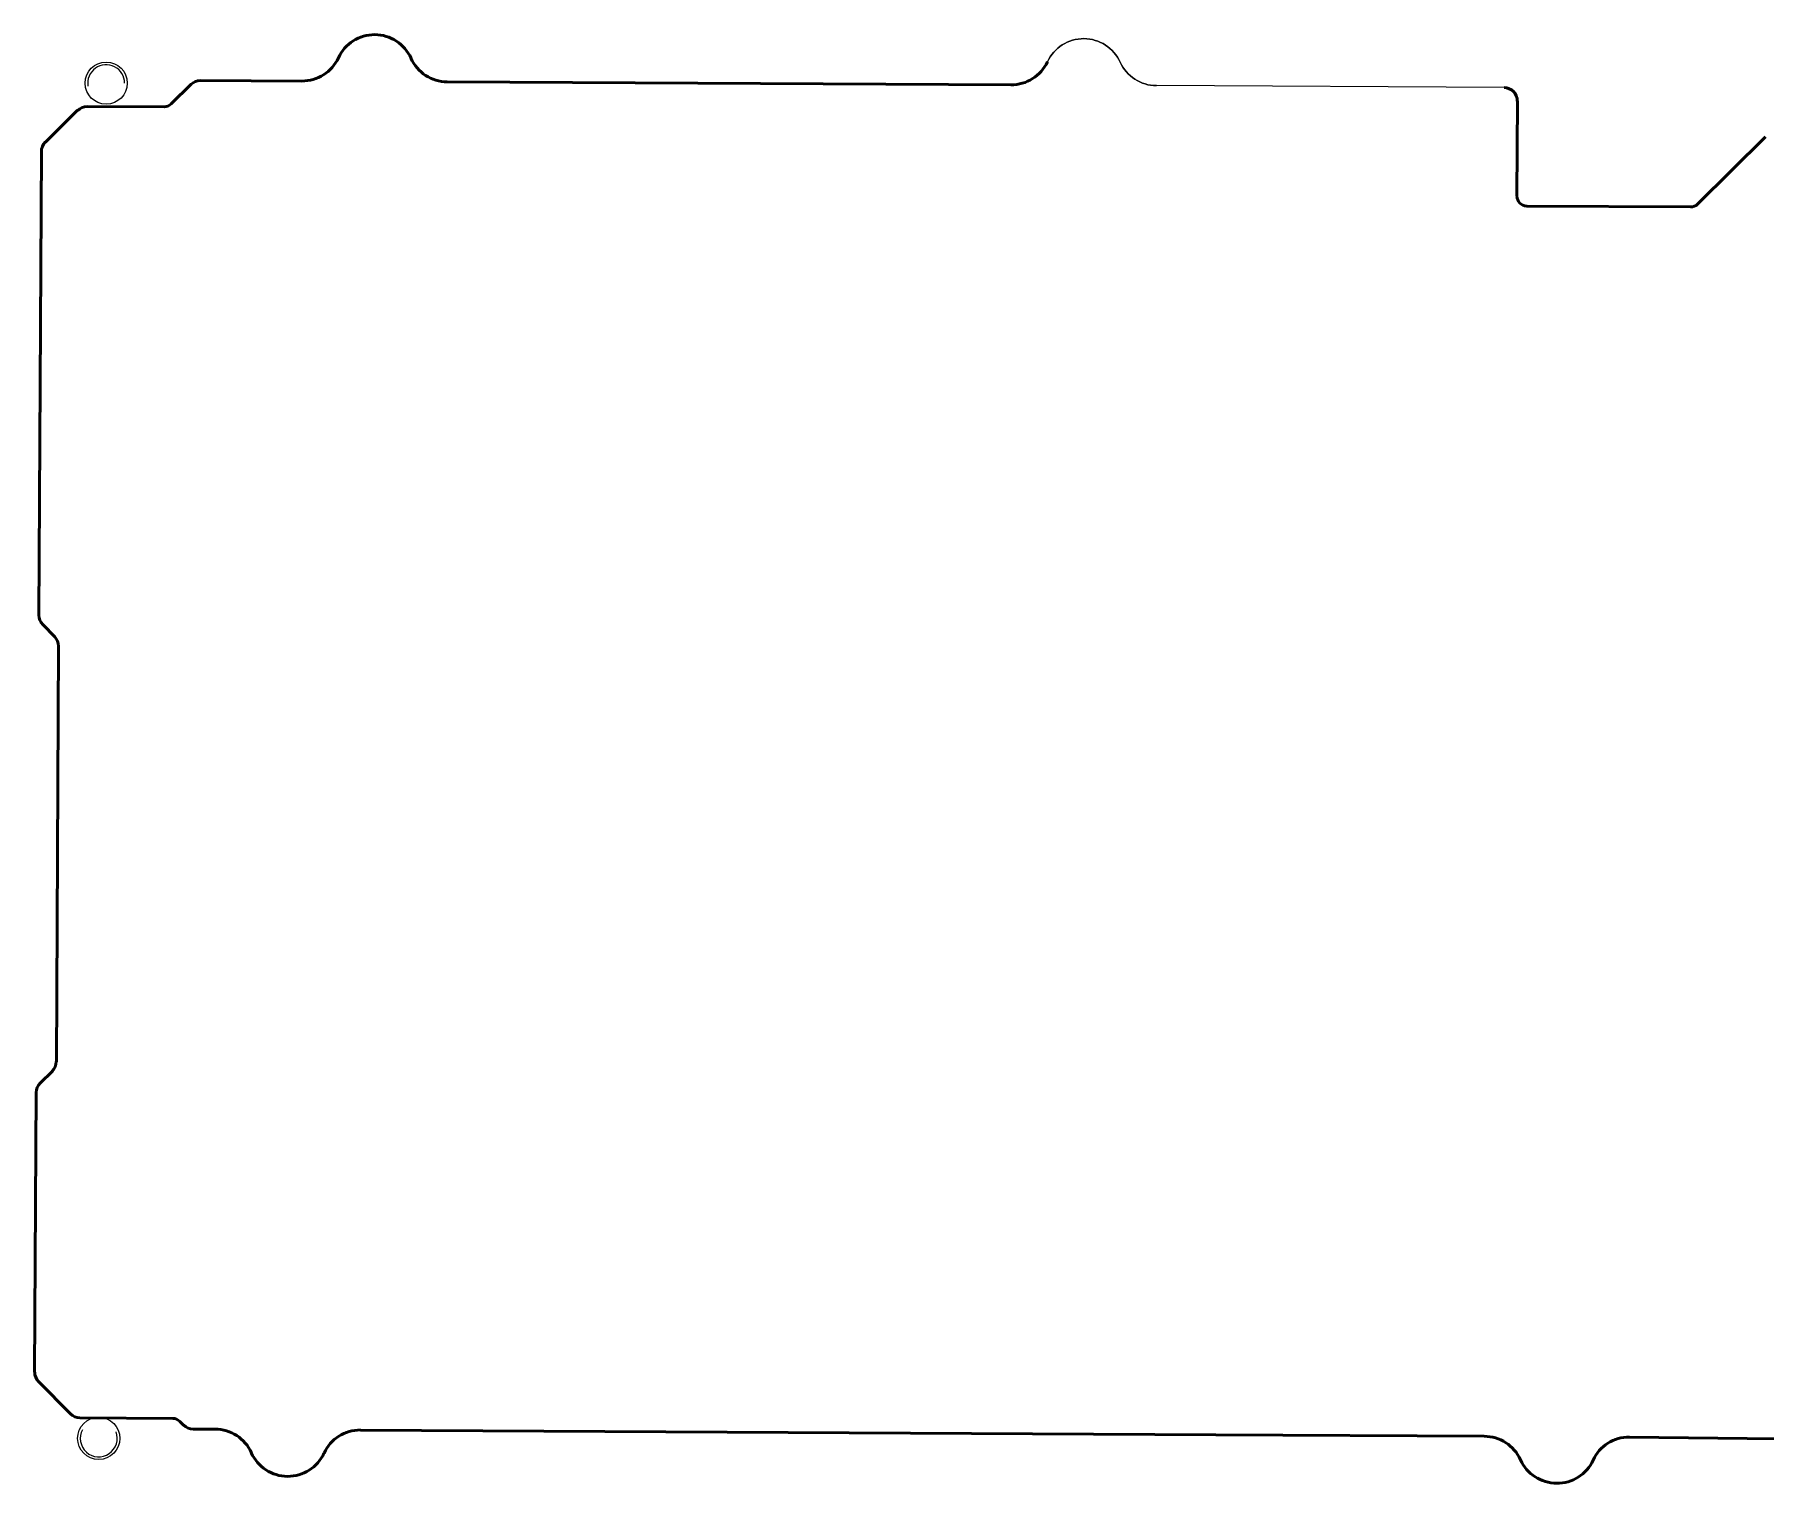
# Model space of a CAD drawing. Header units: centimetres. Extents: x -11 to 276, y 107 to 217.
# Drawn here: x -10.7 to 119.6, y 107.6 to 216.6 of the extents above; entities that cross this region are included whole.
import ezdxf

# ---------------------------------------------------------------- set-up
doc = ezdxf.new("R2010")
doc.units = ezdxf.units.CM
doc.header["$MEASUREMENT"] = 0
doc.layers.add('PLATE_Sketch10', color=7, linetype='Continuous')
doc.layers.add('Visible', color=7, linetype='Continuous', lineweight=50)

msp = doc.modelspace()

# ---------------------------------------------------------------- linework, layer by layer
for p, q in [((12.19, 214.87, -2.81), (12.19, 214.87, -3.22)), ((12.19, 214.87, -2.81), (12.19, 214.87, -3.22)), ((12.19, 214.87, -2.81), (12.19, 214.87, -3.22)), ((12.19, 214.87, -2.81), (12.19, 214.87, -3.22)), ((17.66, 214.83, -2.81), (17.66, 214.83, -3.22)), ((17.66, 214.83, -2.81), (17.66, 214.83, -3.22)), ((17.66, 214.83, -2.81), (17.66, 214.83, -3.22)), ((17.66, 214.83, -2.81), (17.66, 214.83, -3.22)), ((65.58, 214.57, -2.81), (65.58, 214.57, -3.22)), ((65.58, 214.57, -2.81), (65.58, 214.57, -3.22)), ((71.05, 214.54, -2.81), (71.05, 214.54, -3.22)), ((71.05, 214.54, -2.81), (71.05, 214.54, -3.22)), ((1.1, 212.88, -2.81), (-0.4, 211.39, -2.81)), ((1.1, 212.88, -2.81), (-0.4, 211.39, -2.81)), ((1.1, 212.88, -3.22), (-0.4, 211.39, -3.22)), ((1.1, 212.88, -2.81), (-0.4, 211.39, -2.81)), ((1.1, 212.88, -3.22), (-0.4, 211.39, -3.22)), ((1.1, 212.88, -2.81), (1.1, 212.88, -3.22)), ((1.1, 212.88, -2.81), (1.1, 212.88, -3.22)), ((1.1, 212.88, -2.81), (1.1, 212.88, -3.22)), ((1.1, 212.88, -2.81), (1.1, 212.88, -3.22)), ((9.44, 213.12, -2.81), (1.81, 213.17, -2.81)), ((9.44, 213.12, -2.81), (1.81, 213.17, -2.81)), ((1.81, 213.17, -2.81), (1.81, 213.17, -3.22)), ((9.44, 213.12, -3.22), (1.81, 213.17, -3.22)), ((9.44, 213.12, -2.81), (1.81, 213.17, -2.81)), ((1.81, 213.17, -2.81), (1.81, 213.17, -3.22)), ((9.44, 213.12, -3.22), (1.81, 213.17, -3.22)), ((1.81, 213.17, -2.81), (1.81, 213.17, -3.22)), ((1.81, 213.17, -2.81), (1.81, 213.17, -3.22)), ((9.44, 213.12, -2.81), (9.44, 213.12, -3.22)), ((9.44, 213.12, -2.81), (9.44, 213.12, -3.22)), ((9.44, 213.12, -2.81), (9.44, 213.12, -3.22)), ((9.44, 213.12, -2.81), (9.44, 213.12, -3.22)), ((38.96, 212.96, -2.81), (20.39, 213.06, -2.81)), ((62.84, 212.83, -2.81), (20.39, 213.06, -2.81)), ((20.39, 213.06, -2.81), (20.39, 213.06, -3.22)), ((62.84, 212.83, -3.22), (20.39, 213.06, -3.22)), ((38.96, 212.96, -2.81), (20.39, 213.06, -2.81)), ((20.39, 213.06, -2.81), (20.39, 213.06, -3.22)), ((38.96, 212.96, -3.22), (20.39, 213.06, -3.22)), ((20.39, 213.06, -2.81), (20.39, 213.06, -3.22)), ((20.39, 213.06, -2.81), (20.39, 213.06, -3.22)), ((38.96, 212.96, -2.81), (38.96, 212.96, -3.22)), ((62.84, 212.83, -2.81), (62.84, 212.83, -3.22)), ((62.84, 212.83, -2.81), (62.84, 212.83, -3.22)), ((99.97, 212.63, -2.81), (73.78, 212.77, -2.81)), ((73.78, 212.77, -2.81), (73.78, 212.77, -3.22)), ((99.97, 212.63, -2.81), (73.78, 212.77, -2.81)), ((73.78, 212.77, -2.81), (73.78, 212.77, -3.22)), ((99.97, 212.63, -3.22), (73.78, 212.77, -3.22)), ((99.97, 212.63, -2.81), (99.97, 212.63, -3.22)), ((99.97, 212.63, -2.81), (99.97, 212.63, -3.22)), ((99.97, 212.63, -2.81), (99.97, 212.63, -3.22)), ((-0.93, 211.18, -2.81), (-6.73, 211.21, -2.81)), ((-0.93, 211.18, -2.81), (-6.73, 211.21, -2.81)), ((-6.73, 211.21, -2.81), (-6.73, 211.21, -3.22)), ((-0.93, 211.18, -3.22), (-6.73, 211.21, -3.22)), ((-0.93, 211.18, -2.81), (-6.73, 211.21, -2.81)), ((-6.73, 211.21, -2.81), (-6.73, 211.21, -3.22)), ((-0.93, 211.18, -3.22), (-6.73, 211.21, -3.22)), ((-6.73, 211.21, -2.81), (-6.73, 211.21, -3.22)), ((-6.73, 211.21, -2.81), (-6.73, 211.21, -3.22)), ((-0.93, 211.18, -2.81), (-0.93, 211.18, -3.22)), ((-0.93, 211.18, -2.81), (-0.93, 211.18, -3.22)), ((-0.93, 211.18, -2.81), (-0.93, 211.18, -3.22)), ((-0.93, 211.18, -2.81), (-0.93, 211.18, -3.22)), ((-0.4, 211.39, -2.81), (-0.4, 211.39, -3.22)), ((-0.4, 211.39, -2.81), (-0.4, 211.39, -3.22)), ((-0.4, 211.39, -2.81), (-0.4, 211.39, -3.22)), ((-0.4, 211.39, -2.81), (-0.4, 211.39, -3.22)), ((100.93, 204.47, -2.81), (100.97, 211.62, -2.81)), ((100.93, 204.47, -2.81), (100.97, 211.62, -2.81)), ((100.93, 204.47, -3.22), (100.97, 211.62, -3.22)), ((100.93, 204.47, -2.81), (100.97, 211.62, -2.81)), ((100.93, 204.47, -3.22), (100.97, 211.62, -3.22)), ((100.97, 211.62, -2.81), (100.97, 211.62, -3.22)), ((100.97, 211.62, -2.81), (100.97, 211.62, -3.22)), ((100.97, 211.62, -2.81), (100.97, 211.62, -3.22)), ((100.97, 211.62, -2.81), (100.97, 211.62, -3.22)), ((-9.87, 208.51, -2.81), (-7.44, 210.92, -2.81)), ((-9.87, 208.51, -2.81), (-7.44, 210.92, -2.81)), ((-9.87, 208.51, -3.22), (-7.44, 210.92, -3.22)), ((-9.87, 208.51, -2.81), (-7.44, 210.92, -2.81)), ((-9.87, 208.51, -3.22), (-7.44, 210.92, -3.22)), ((-7.44, 210.92, -2.81), (-7.44, 210.92, -3.22)), ((-7.44, 210.92, -2.81), (-7.44, 210.92, -3.22)), ((-7.44, 210.92, -2.81), (-7.44, 210.92, -3.22)), ((-7.44, 210.92, -2.81), (-7.44, 210.92, -3.22)), ((-9.87, 208.51, -2.81), (-9.87, 208.51, -3.22)), ((-9.87, 208.51, -2.81), (-9.87, 208.51, -3.22)), ((-9.87, 208.51, -2.81), (-9.87, 208.51, -3.22)), ((-9.87, 208.51, -2.81), (-9.87, 208.51, -3.22)), ((114.53, 203.86, -2.81), (119.64, 208.91, -2.81)), ((114.53, 203.86, -2.81), (119.64, 208.91, -2.81)), ((114.53, 203.86, -3.22), (119.64, 208.91, -3.22)), ((114.53, 203.86, -2.81), (119.64, 208.91, -2.81)), ((114.53, 203.86, -3.22), (119.64, 208.91, -3.22)), ((119.64, 208.91, -2.81), (119.64, 208.91, -3.22)), ((119.64, 208.91, -2.81), (119.64, 208.91, -3.22)), ((-10.17, 207.8, -2.81), (-10.36, 172.92, -2.81)), ((-10.17, 207.8, -2.81), (-10.36, 172.92, -2.81)), ((-10.17, 207.8, -3.22), (-10.36, 172.92, -3.22)), ((-10.17, 207.8, -2.81), (-10.36, 172.92, -2.81)), ((-10.17, 207.8, -3.22), (-10.36, 172.92, -3.22)), ((-10.17, 207.8, -2.81), (-10.17, 207.8, -3.22)), ((-10.17, 207.8, -2.81), (-10.17, 207.8, -3.22)), ((-10.17, 207.8, -2.81), (-10.17, 207.8, -3.22)), ((-10.17, 207.8, -2.81), (-10.17, 207.8, -3.22)), ((100.93, 204.47, -2.81), (100.93, 204.47, -3.22)), ((100.93, 204.47, -2.81), (100.93, 204.47, -3.22)), ((100.93, 204.47, -2.81), (100.93, 204.47, -3.22)), ((100.93, 204.47, -2.81), (100.93, 204.47, -3.22)), ((114, 203.64, -2.81), (101.68, 203.71, -2.81)), ((114, 203.64, -2.81), (101.68, 203.71, -2.81)), ((101.68, 203.71, -2.81), (101.68, 203.71, -3.22)), ((114, 203.64, -3.22), (101.68, 203.71, -3.22)), ((114, 203.64, -2.81), (101.68, 203.71, -2.81)), ((101.68, 203.71, -2.81), (101.68, 203.71, -3.22)), ((114, 203.64, -3.22), (101.68, 203.71, -3.22)), ((101.68, 203.71, -2.81), (101.68, 203.71, -3.22)), ((101.68, 203.71, -2.81), (101.68, 203.71, -3.22)), ((114, 203.64, -2.81), (114, 203.64, -3.22)), ((114, 203.64, -2.81), (114, 203.64, -3.22)), ((114, 203.64, -2.81), (114, 203.64, -3.22)), ((114, 203.64, -2.81), (114, 203.64, -3.22)), ((114.53, 203.86, -2.81), (114.53, 203.86, -3.22)), ((114.53, 203.86, -2.81), (114.53, 203.86, -3.22)), ((114.53, 203.86, -2.81), (114.53, 203.86, -3.22)), ((114.53, 203.86, -2.81), (114.53, 203.86, -3.22)), ((-10.36, 172.92, -2.81), (-10.36, 172.92, -3.22)), ((-10.36, 172.92, -2.81), (-10.36, 172.92, -3.22)), ((-10.36, 172.92, -2.81), (-10.36, 172.92, -3.22)), ((-10.36, 172.92, -2.81), (-10.36, 172.92, -3.22)), ((-10.07, 172.21, -2.81), (-9.16, 171.29, -2.81)), ((-10.07, 172.21, -2.81), (-10.07, 172.21, -3.22)), ((-10.07, 172.21, -2.81), (-10.07, 172.21, -3.22)), ((-10.07, 172.21, -2.81), (-9.16, 171.29, -2.81)), ((-10.07, 172.21, -3.22), (-9.16, 171.29, -3.22)), ((-10.07, 172.21, -2.81), (-10.07, 172.21, -3.22)), ((-10.07, 172.21, -2.81), (-9.16, 171.29, -2.81)), ((-10.07, 172.21, -3.22), (-9.16, 171.29, -3.22)), ((-10.07, 172.21, -2.81), (-10.07, 172.21, -3.22)), ((-9.16, 171.29, -2.81), (-9.16, 171.29, -3.22)), ((-9.16, 171.29, -2.81), (-9.16, 171.29, -3.22)), ((-9.16, 171.29, -2.81), (-9.16, 171.29, -3.22)), ((-9.16, 171.29, -2.81), (-9.16, 171.29, -3.22)), ((-8.87, 170.57, -2.81), (-9.04, 139.3, -2.81)), ((-8.87, 170.57, -2.81), (-9.04, 139.3, -2.81)), ((-8.87, 170.57, -3.22), (-9.04, 139.3, -3.22)), ((-8.87, 170.57, -2.81), (-9.04, 139.3, -2.81)), ((-8.87, 170.57, -3.22), (-9.04, 139.3, -3.22)), ((-8.87, 170.57, -2.81), (-8.87, 170.57, -3.22)), ((-8.87, 170.57, -2.81), (-8.87, 170.57, -3.22)), ((-8.87, 170.57, -2.81), (-8.87, 170.57, -3.22)), ((-8.87, 170.57, -2.81), (-8.87, 170.57, -3.22)), ((-9.34, 138.6, -2.81), (-10.26, 137.68, -2.81)), ((-9.34, 138.6, -2.81), (-10.26, 137.68, -2.81)), ((-9.34, 138.6, -3.22), (-10.26, 137.68, -3.22)), ((-9.34, 138.6, -2.81), (-10.26, 137.68, -2.81)), ((-9.34, 138.6, -3.22), (-10.26, 137.68, -3.22)), ((-9.34, 138.6, -2.81), (-9.34, 138.6, -3.22)), ((-9.34, 138.6, -2.81), (-9.34, 138.6, -3.22)), ((-9.34, 138.6, -2.81), (-9.34, 138.6, -3.22)), ((-9.34, 138.6, -2.81), (-9.34, 138.6, -3.22)), ((-9.04, 139.3, -2.81), (-9.04, 139.3, -3.22)), ((-9.04, 139.3, -2.81), (-9.04, 139.3, -3.22)), ((-9.04, 139.3, -2.81), (-9.04, 139.3, -3.22)), ((-9.04, 139.3, -2.81), (-9.04, 139.3, -3.22)), ((-10.56, 136.98, -2.81), (-10.68, 115.94, -2.81)), ((-10.56, 136.98, -2.81), (-10.68, 115.94, -2.81)), ((-10.56, 136.98, -3.22), (-10.68, 115.94, -3.22)), ((-10.56, 136.98, -2.81), (-10.68, 115.94, -2.81)), ((-10.56, 136.98, -3.22), (-10.68, 115.94, -3.22)), ((-10.56, 136.98, -2.81), (-10.56, 136.98, -3.22)), ((-10.56, 136.98, -2.81), (-10.56, 136.98, -3.22)), ((-10.56, 136.98, -2.81), (-10.56, 136.98, -3.22)), ((-10.56, 136.98, -2.81), (-10.56, 136.98, -3.22)), ((-10.26, 137.68, -2.81), (-10.26, 137.68, -3.22)), ((-10.26, 137.68, -2.81), (-10.26, 137.68, -3.22)), ((-10.26, 137.68, -2.81), (-10.26, 137.68, -3.22)), ((-10.26, 137.68, -2.81), (-10.26, 137.68, -3.22)), ((-10.68, 115.94, -2.81), (-10.68, 115.94, -3.22)), ((-10.68, 115.94, -2.81), (-10.68, 115.94, -3.22)), ((-10.68, 115.94, -2.81), (-10.68, 115.94, -3.22)), ((-10.68, 115.94, -2.81), (-10.68, 115.94, -3.22)), ((-7.98, 112.79, -2.81), (-10.39, 115.23, -2.81)), ((-10.39, 115.23, -2.81), (-10.39, 115.23, -3.22)), ((-10.39, 115.23, -2.81), (-10.39, 115.23, -3.22)), ((-7.98, 112.79, -2.81), (-10.39, 115.23, -2.81)), ((-10.39, 115.23, -2.81), (-10.39, 115.23, -3.22)), ((-7.98, 112.79, -3.22), (-10.39, 115.23, -3.22)), ((-7.98, 112.79, -2.81), (-10.39, 115.23, -2.81)), ((-10.39, 115.23, -2.81), (-10.39, 115.23, -3.22)), ((-7.98, 112.79, -3.22), (-10.39, 115.23, -3.22)), ((-7.98, 112.79, -2.81), (-7.98, 112.79, -3.22)), ((-7.98, 112.79, -2.81), (-7.98, 112.79, -3.22)), ((-7.98, 112.79, -2.81), (-7.98, 112.79, -3.22)), ((-7.98, 112.79, -2.81), (-7.98, 112.79, -3.22)), ((-7.27, 112.49, -2.81), (-0.27, 112.45, -2.81)), ((-7.27, 112.49, -2.81), (-7.27, 112.49, -3.22)), ((-7.27, 112.49, -2.81), (-7.27, 112.49, -3.22)), ((-7.27, 112.49, -2.81), (-0.27, 112.45, -2.81)), ((-7.27, 112.49, -3.22), (-0.27, 112.45, -3.22)), ((-7.27, 112.49, -2.81), (-7.27, 112.49, -3.22)), ((-7.27, 112.49, -2.81), (-0.27, 112.45, -2.81)), ((-7.27, 112.49, -3.22), (-0.27, 112.45, -3.22)), ((-7.27, 112.49, -2.81), (-7.27, 112.49, -3.22)), ((-0.27, 112.45, -2.81), (-0.27, 112.45, -3.22)), ((-0.27, 112.45, -2.81), (-0.27, 112.45, -3.22)), ((-0.27, 112.45, -2.81), (-0.27, 112.45, -3.22)), ((-0.27, 112.45, -2.81), (-0.27, 112.45, -3.22)), ((0.26, 112.23, -2.81), (0.54, 111.94, -2.81)), ((0.26, 112.23, -2.81), (0.26, 112.23, -3.22)), ((0.26, 112.23, -2.81), (0.26, 112.23, -3.22)), ((0.26, 112.23, -2.81), (0.54, 111.94, -2.81)), ((0.26, 112.23, -3.22), (0.54, 111.94, -3.22)), ((0.26, 112.23, -2.81), (0.26, 112.23, -3.22)), ((0.26, 112.23, -2.81), (0.54, 111.94, -2.81)), ((0.26, 112.23, -3.22), (0.54, 111.94, -3.22)), ((0.26, 112.23, -2.81), (0.26, 112.23, -3.22)), ((0.54, 111.94, -2.81), (0.54, 111.94, -3.22)), ((0.54, 111.94, -2.81), (0.54, 111.94, -3.22)), ((0.54, 111.94, -2.81), (0.54, 111.94, -3.22)), ((0.54, 111.94, -2.81), (0.54, 111.94, -3.22)), ((1.25, 111.64, -2.81), (2.91, 111.63, -2.81)), ((1.25, 111.64, -2.81), (1.25, 111.64, -3.22)), ((1.25, 111.64, -2.81), (1.25, 111.64, -3.22)), ((1.25, 111.64, -2.81), (2.91, 111.63, -2.81)), ((1.25, 111.64, -3.22), (2.91, 111.63, -3.22)), ((1.25, 111.64, -2.81), (1.25, 111.64, -3.22)), ((1.25, 111.64, -2.81), (2.91, 111.63, -2.81)), ((1.25, 111.64, -3.22), (2.91, 111.63, -3.22)), ((1.25, 111.64, -2.81), (1.25, 111.64, -3.22)), ((2.91, 111.63, -2.81), (2.91, 111.63, -3.22)), ((2.91, 111.63, -2.81), (2.91, 111.63, -3.22)), ((2.91, 111.63, -2.81), (2.91, 111.63, -3.22)), ((2.91, 111.63, -2.81), (2.91, 111.63, -3.22)), ((13.86, 111.57, -2.81), (25.56, 111.51, -2.81)), ((13.86, 111.57, -2.81), (13.86, 111.57, -3.22)), ((13.86, 111.57, -2.81), (13.86, 111.57, -3.22)), ((13.86, 111.57, -2.81), (78.26, 111.22, -2.81)), ((13.86, 111.57, -3.22), (78.26, 111.22, -3.22)), ((13.86, 111.57, -2.81), (13.86, 111.57, -3.22)), ((13.86, 111.57, -2.81), (25.56, 111.51, -2.81)), ((13.86, 111.57, -3.22), (25.56, 111.51, -3.22)), ((13.86, 111.57, -2.81), (13.86, 111.57, -3.22)), ((25.56, 111.51, -2.81), (25.56, 111.51, -3.22)), ((78.26, 111.22, -2.81), (98.47, 111.11, -2.81)), ((78.26, 111.22, -2.81), (98.47, 111.11, -2.81)), ((78.26, 111.22, -3.22), (98.47, 111.11, -3.22)), ((78.26, 111.22, -2.81), (78.26, 111.22, -3.22)), ((78.26, 111.22, -2.81), (98.47, 111.11, -2.81)), ((78.26, 111.22, -3.22), (98.47, 111.11, -3.22)), ((78.26, 111.22, -2.81), (78.26, 111.22, -3.22)), ((78.26, 111.22, -2.81), (78.26, 111.22, -3.22)), ((98.47, 111.11, -2.81), (98.47, 111.11, -3.22)), ((98.47, 111.11, -2.81), (98.47, 111.11, -3.22)), ((98.47, 111.11, -2.81), (98.47, 111.11, -3.22)), ((98.47, 111.11, -2.81), (98.47, 111.11, -3.22)), ((109.41, 111.05, -2.81), (109.41, 111.05, -3.22)), ((109.41, 111.05, -2.81), (109.41, 111.05, -3.22)), ((109.41, 111.05, -2.81), (127.13, 110.83, -2.81)), ((109.41, 111.05, -3.22), (127.13, 110.83, -3.22)), ((109.41, 111.05, -2.81), (109.41, 111.05, -3.22)), ((5.64, 109.86, -2.81), (5.64, 109.86, -3.22)), ((5.64, 109.86, -2.81), (5.64, 109.86, -3.22)), ((5.64, 109.86, -2.81), (5.64, 109.86, -3.22)), ((5.64, 109.86, -2.81), (5.64, 109.86, -3.22)), ((11.11, 109.83, -2.81), (11.11, 109.83, -3.22)), ((11.11, 109.83, -2.81), (11.11, 109.83, -3.22)), ((11.11, 109.83, -2.81), (11.11, 109.83, -3.22)), ((11.11, 109.83, -2.81), (11.11, 109.83, -3.22)), ((101.19, 109.34, -2.81), (101.19, 109.34, -3.22)), ((101.19, 109.34, -2.81), (101.19, 109.34, -3.22)), ((101.19, 109.34, -2.81), (101.19, 109.34, -3.22)), ((101.19, 109.34, -2.81), (101.19, 109.34, -3.22)), ((106.66, 109.31, -2.81), (106.66, 109.31, -3.22)), ((106.66, 109.31, -2.81), (106.66, 109.31, -3.22)), ((106.66, 109.31, -2.81), (106.66, 109.31, -3.22)), ((106.66, 109.31, -2.81), (106.66, 109.31, -3.22))]:
    msp.add_line(p, q)
for centre, radius, start, end in [((14.92, 213.6, -2.81), 3.01, 24.3088, 155.0602), ((14.92, 213.6, -2.81), 3.01, 24.3088, 155.0602), ((14.92, 213.6, -2.81), 3.01, 24.3088, 155.0602), ((68.31, 213.3, -2.81), 3.01, 24.3088, 155.0602), ((68.31, 213.3, -2.81), 3.01, 24.3088, 155.0602), ((9.46, 216.13, -2.81), 3.01, 269.6845, 335.0602), ((9.46, 216.13, -2.81), 3.01, 269.6845, 335.0602), ((9.46, 216.13, -2.81), 3.01, 269.6845, 335.0602), ((20.4, 216.07, -2.81), 3.01, 204.3088, 269.6845), ((20.4, 216.07, -2.81), 3.01, 204.3088, 269.6845), ((20.4, 216.07, -2.81), 3.01, 204.3088, 269.6845), ((62.85, 215.84, -2.81), 3.01, 269.6845, 335.0602), ((73.8, 215.78, -2.81), 3.01, 204.3088, 269.6845), ((73.8, 215.78, -2.81), 3.01, 204.3088, 269.6845), ((-0.93, 211.93, -2.81), 0.752, 269.6845, 314.6845), ((-0.93, 211.93, -2.81), 0.752, 269.6845, 314.6845), ((-0.93, 211.93, -2.81), 0.752, 269.6845, 314.6845), ((101.68, 204.46, -2.81), 0.752, 179.6845, 269.6845), ((101.68, 204.46, -2.81), 0.752, 179.6845, 269.6845), ((101.68, 204.46, -2.81), 0.752, 179.6845, 269.6845), ((114, 204.39, -2.81), 0.752, 269.6845, 314.6845), ((114, 204.39, -2.81), 0.752, 269.6845, 314.6845), ((114, 204.39, -2.81), 0.752, 269.6845, 314.6845), ((-9.88, 170.58, -2.81), 1, 359.6845, 44.6845), ((-9.88, 170.58, -2.81), 1, 359.6845, 44.6845), ((-9.88, 170.58, -2.81), 1, 359.6845, 44.6845), ((-10.05, 139.31, -2.81), 1, 314.6845, 359.6845), ((-10.05, 139.31, -2.81), 1, 314.6845, 359.6845), ((-10.05, 139.31, -2.81), 1, 314.6845, 359.6845), ((-0.28, 111.7, -2.81), 0.752, 44.6845, 89.6845), ((-0.28, 111.7, -2.81), 0.752, 44.6845, 89.6845), ((-0.28, 111.7, -2.81), 0.752, 44.6845, 89.6845), ((2.9, 108.63, -2.81), 3.01, 24.3088, 89.6845), ((2.9, 108.63, -2.81), 3.01, 24.3088, 89.6845), ((2.9, 108.63, -2.81), 3.01, 24.3088, 89.6845), ((13.84, 108.57, -2.81), 3.01, 89.6845, 155.0602), ((13.84, 108.57, -2.81), 3.01, 89.6845, 155.0602), ((13.84, 108.57, -2.81), 3.01, 89.6845, 155.0602), ((98.45, 108.1, -2.81), 3.01, 24.3088, 89.6845), ((98.45, 108.1, -2.81), 3.01, 24.3088, 89.6845), ((98.45, 108.1, -2.81), 3.01, 24.3088, 89.6845), ((109.39, 108.04, -2.81), 3.01, 89.6845, 155.0602), ((109.39, 108.04, -2.81), 3.01, 89.6845, 155.0602), ((109.39, 108.04, -2.81), 3.01, 89.6845, 155.0602), ((8.38, 111.1, -2.81), 3.01, 204.3088, 335.0602), ((8.38, 111.1, -2.81), 3.01, 204.3088, 335.0602), ((8.38, 111.1, -2.81), 3.01, 204.3088, 335.0602), ((103.94, 110.58, -2.81), 3.01, 204.3088, 335.0602), ((103.94, 110.58, -2.81), 3.01, 204.3088, 335.0602), ((103.94, 110.58, -2.81), 3.01, 204.3088, 335.0602)]:
    msp.add_arc(centre, radius, start, end)
at = {"extrusion": (0, 0, -1)}
for centre, radius, start, end in [((-14.92, 213.6, 3.22), 3.01, 24.9398, 155.6912), ((-14.92, 213.6, 3.22), 3.01, 24.9398, 155.6912), ((-68.31, 213.3, 3.22), 3.01, 24.9398, 155.6912), ((-9.46, 216.13, 3.22), 3.01, 204.9398, 270.3155), ((-9.46, 216.13, 3.22), 3.01, 204.9398, 270.3155), ((-20.4, 216.07, 3.22), 3.01, 270.3155, 335.6912), ((-20.4, 216.07, 3.22), 3.01, 270.3155, 335.6912), ((-62.85, 215.84, 3.22), 3.01, 204.9398, 270.3155), ((-73.8, 215.78, 3.22), 3.01, 270.3155, 335.6912), ((-1.8, 212.16, 2.81), 1, 45.3155, 90.3155), ((-1.8, 212.16, 2.81), 1, 45.3155, 90.3155), ((-1.8, 212.16, 3.22), 1, 45.3155, 90.3155), ((-99.96, 211.62, 2.81), 1, 90.3155, 180.3155), ((-99.96, 211.62, 2.81), 1, 90.3155, 180.3155), ((-99.96, 211.62, 3.22), 1, 90.3155, 180.3155), ((6.73, 210.2, 2.81), 1, 45.3155, 90.3155), ((6.73, 210.2, 2.81), 1, 45.3155, 90.3155), ((6.73, 210.2, 3.22), 1, 45.3155, 90.3155), ((0.93, 211.93, 3.22), 0.752, 225.3155, 270.3155), ((0.93, 211.93, 3.22), 0.752, 225.3155, 270.3155), ((9.17, 207.8, 2.81), 1, 0.3155, 45.3155), ((9.17, 207.8, 2.81), 1, 0.3155, 45.3155), ((9.17, 207.8, 3.22), 1, 0.3155, 45.3155), ((-101.68, 204.46, 3.22), 0.752, 270.3155, 0.3155), ((-101.68, 204.46, 3.22), 0.752, 270.3155, 0.3155), ((-114, 204.39, 3.22), 0.752, 225.3155, 270.3155), ((-114, 204.39, 3.22), 0.752, 225.3155, 270.3155), ((9.36, 172.91, 2.81), 1, 315.3155, 0.3155), ((9.36, 172.91, 2.81), 1, 315.3155, 0.3155), ((9.36, 172.91, 3.22), 1, 315.3155, 0.3155), ((9.88, 170.58, 3.22), 1, 135.3155, 180.3155), ((9.88, 170.58, 3.22), 1, 135.3155, 180.3155), ((10.05, 139.31, 3.22), 1, 180.3155, 225.3155), ((10.05, 139.31, 3.22), 1, 180.3155, 225.3155), ((9.56, 136.97, 2.81), 1, 0.3155, 45.3155), ((9.56, 136.97, 2.81), 1, 0.3155, 45.3155), ((9.56, 136.97, 3.22), 1, 0.3155, 45.3155), ((9.67, 115.93, 2.81), 1, 315.3155, 0.3155), ((9.67, 115.93, 2.81), 1, 315.3155, 0.3155), ((9.67, 115.93, 3.22), 1, 315.3155, 0.3155), ((7.27, 113.5, 2.81), 1, 270.3155, 315.3155), ((7.27, 113.5, 2.81), 1, 270.3155, 315.3155), ((7.27, 113.5, 3.22), 1, 270.3155, 315.3155), ((0.28, 111.7, 3.22), 0.752, 90.3155, 135.3155), ((0.28, 111.7, 3.22), 0.752, 90.3155, 135.3155), ((-1.26, 112.65, 2.81), 1, 270.3155, 315.3155), ((-1.26, 112.65, 2.81), 1, 270.3155, 315.3155), ((-1.26, 112.65, 3.22), 1, 270.3155, 315.3155), ((-2.9, 108.63, 3.22), 3.01, 90.3155, 155.6912), ((-2.9, 108.63, 3.22), 3.01, 90.3155, 155.6912), ((-13.84, 108.57, 3.22), 3.01, 24.9398, 90.3155), ((-13.84, 108.57, 3.22), 3.01, 24.9398, 90.3155), ((-98.45, 108.1, 3.22), 3.01, 90.3155, 155.6912), ((-98.45, 108.1, 3.22), 3.01, 90.3155, 155.6912), ((-109.39, 108.04, 3.22), 3.01, 24.9398, 90.3155), ((-109.39, 108.04, 3.22), 3.01, 24.9398, 90.3155), ((-8.38, 111.1, 3.22), 3.01, 204.9398, 335.6912), ((-8.38, 111.1, 3.22), 3.01, 204.9398, 335.6912), ((-103.94, 110.58, 3.22), 3.01, 204.9398, 335.6912), ((-103.94, 110.58, 3.22), 3.01, 204.9398, 335.6912)]:
    msp.add_arc(centre, radius, start, end, dxfattribs=at)
at = {"extrusion": (2.2178e-15, -5.43876e-15, -1)}
for centre in [(-1.8, 212.16, 2.81), (-1.8, 212.16, 3.22), (6.73, 210.2, 2.81), (6.73, 210.2, 3.22)]:
    msp.add_arc(centre, 1, 45.3155, 90.3155, dxfattribs=at)
at = {"extrusion": (1.2096e-15, -1.37615e-16, -1)}
for centre in [(-99.96, 211.62, 2.81), (-99.96, 211.62, 3.22)]:
    msp.add_arc(centre, 1, 90.3155, 180.3155, dxfattribs=at)
at = {"extrusion": (2.48049e-15, -1.67724e-15, -1)}
for centre in [(9.17, 207.8, 2.81), (9.17, 207.8, 3.22), (9.56, 136.97, 2.81), (9.56, 136.97, 3.22)]:
    msp.add_arc(centre, 1, 0.3155, 45.3155, dxfattribs=at)
at = {"extrusion": (-2.49881e-15, -1.64982e-15, -1)}
for centre in [(9.36, 172.91, 2.81), (9.36, 172.91, 3.22), (9.67, 115.93, 2.81), (9.67, 115.93, 3.22)]:
    msp.add_arc(centre, 1, 315.3155, 0.3155, dxfattribs=at)
at = {"extrusion": (1.07691e-15, -4.53035e-16, -1)}
for centre in [(7.27, 113.5, 2.81), (7.27, 113.5, 3.22), (-1.26, 112.65, 2.81), (-1.26, 112.65, 3.22)]:
    msp.add_arc(centre, 1, 270.3155, 315.3155, dxfattribs=at)
at = {"layer": 'PLATE_Sketch10'}
for centre in [(-5.29, 212.96, -3.22), (-5.85, 110.95, -3.22)]:
    msp.add_circle(centre, 1.59, dxfattribs=at)
for centre, start, end in [((-5.29, 212.96, -3.22), 359.6845, 189.0697), ((-5.85, 110.95, -3.22), 152.0145, 20.6093)]:
    msp.add_arc(centre, 1.39, start, end, dxfattribs=at)
at = {"layer": 'Visible'}
for p, q in [((1.1, 212.88, -2.81), (-0.4, 211.39, -2.81)), ((9.44, 213.12, -2.81), (1.81, 213.17, -2.81)), ((62.84, 212.83, -2.81), (20.39, 213.06, -2.81)), ((-0.93, 211.18, -2.81), (-6.73, 211.21, -2.81)), ((100.93, 204.47, -2.81), (100.97, 211.62, -2.81)), ((-9.87, 208.51, -2.81), (-7.44, 210.92, -2.81)), ((114.53, 203.86, -2.81), (119.64, 208.91, -2.81)), ((-10.17, 207.8, -2.81), (-10.36, 172.92, -2.81)), ((114, 203.64, -2.81), (101.68, 203.71, -2.81)), ((-10.07, 172.21, -2.81), (-9.16, 171.29, -2.81)), ((-8.87, 170.57, -2.81), (-9.04, 139.3, -2.81)), ((-9.34, 138.6, -2.81), (-10.26, 137.68, -2.81)), ((-10.56, 136.98, -2.81), (-10.68, 115.94, -2.81)), ((-7.98, 112.79, -2.81), (-10.39, 115.23, -2.81)), ((-7.27, 112.49, -2.81), (-0.27, 112.45, -2.81)), ((0.26, 112.23, -2.81), (0.54, 111.94, -2.81)), ((1.25, 111.64, -2.81), (2.91, 111.63, -2.81)), ((13.86, 111.57, -2.81), (78.26, 111.22, -2.81)), ((78.26, 111.22, -2.81), (98.47, 111.11, -2.81)), ((109.41, 111.05, -2.81), (127.13, 110.83, -2.81))]:
    msp.add_line(p, q, dxfattribs=at)
for centre, radius, start, end in [((14.92, 213.6, -2.81), 3.01, 24.3088, 155.0602), ((9.46, 216.13, -2.81), 3.01, 269.6845, 335.0602), ((20.4, 216.07, -2.81), 3.01, 204.3088, 269.6845), ((62.85, 215.84, -2.81), 3.01, 269.6845, 335.0602), ((-0.93, 211.93, -2.81), 0.752, 269.6845, 314.6845), ((101.68, 204.46, -2.81), 0.752, 179.6845, 269.6845), ((114, 204.39, -2.81), 0.752, 269.6845, 314.6845), ((-9.88, 170.58, -2.81), 1, 359.6845, 44.6845), ((-10.05, 139.31, -2.81), 1, 314.6845, 359.6845), ((-0.28, 111.7, -2.81), 0.752, 44.6845, 89.6845), ((2.9, 108.63, -2.81), 3.01, 24.3088, 89.6845), ((13.84, 108.57, -2.81), 3.01, 89.6845, 155.0602), ((98.45, 108.1, -2.81), 3.01, 24.3088, 89.6845), ((109.39, 108.04, -2.81), 3.01, 89.6845, 155.0602), ((8.38, 111.1, -2.81), 3.01, 204.3088, 335.0602), ((103.94, 110.58, -2.81), 3.01, 204.3088, 335.0602)]:
    msp.add_arc(centre, radius, start, end, dxfattribs=at)
at = {"layer": 'Visible', "extrusion": (6.52894e-16, -8.83912e-16, -1)}
for centre, start, end in [((-1.8, 212.16, 2.81), 45.3155, 90.3155), ((-99.96, 211.62, 2.81), 90.3155, 180.3155), ((6.73, 210.2, 2.81), 45.3155, 90.3155), ((9.17, 207.8, 2.81), 0.3155, 45.3155), ((9.36, 172.91, 2.81), 315.3155, 0.3155), ((9.56, 136.97, 2.81), 0.3155, 45.3155), ((9.67, 115.93, 2.81), 315.3155, 0.3155), ((7.27, 113.5, 2.81), 270.3155, 315.3155), ((-1.26, 112.65, 2.81), 270.3155, 315.3155)]:
    msp.add_arc(centre, 1, start, end, dxfattribs=at)

doc.saveas('drawing.dxf')
